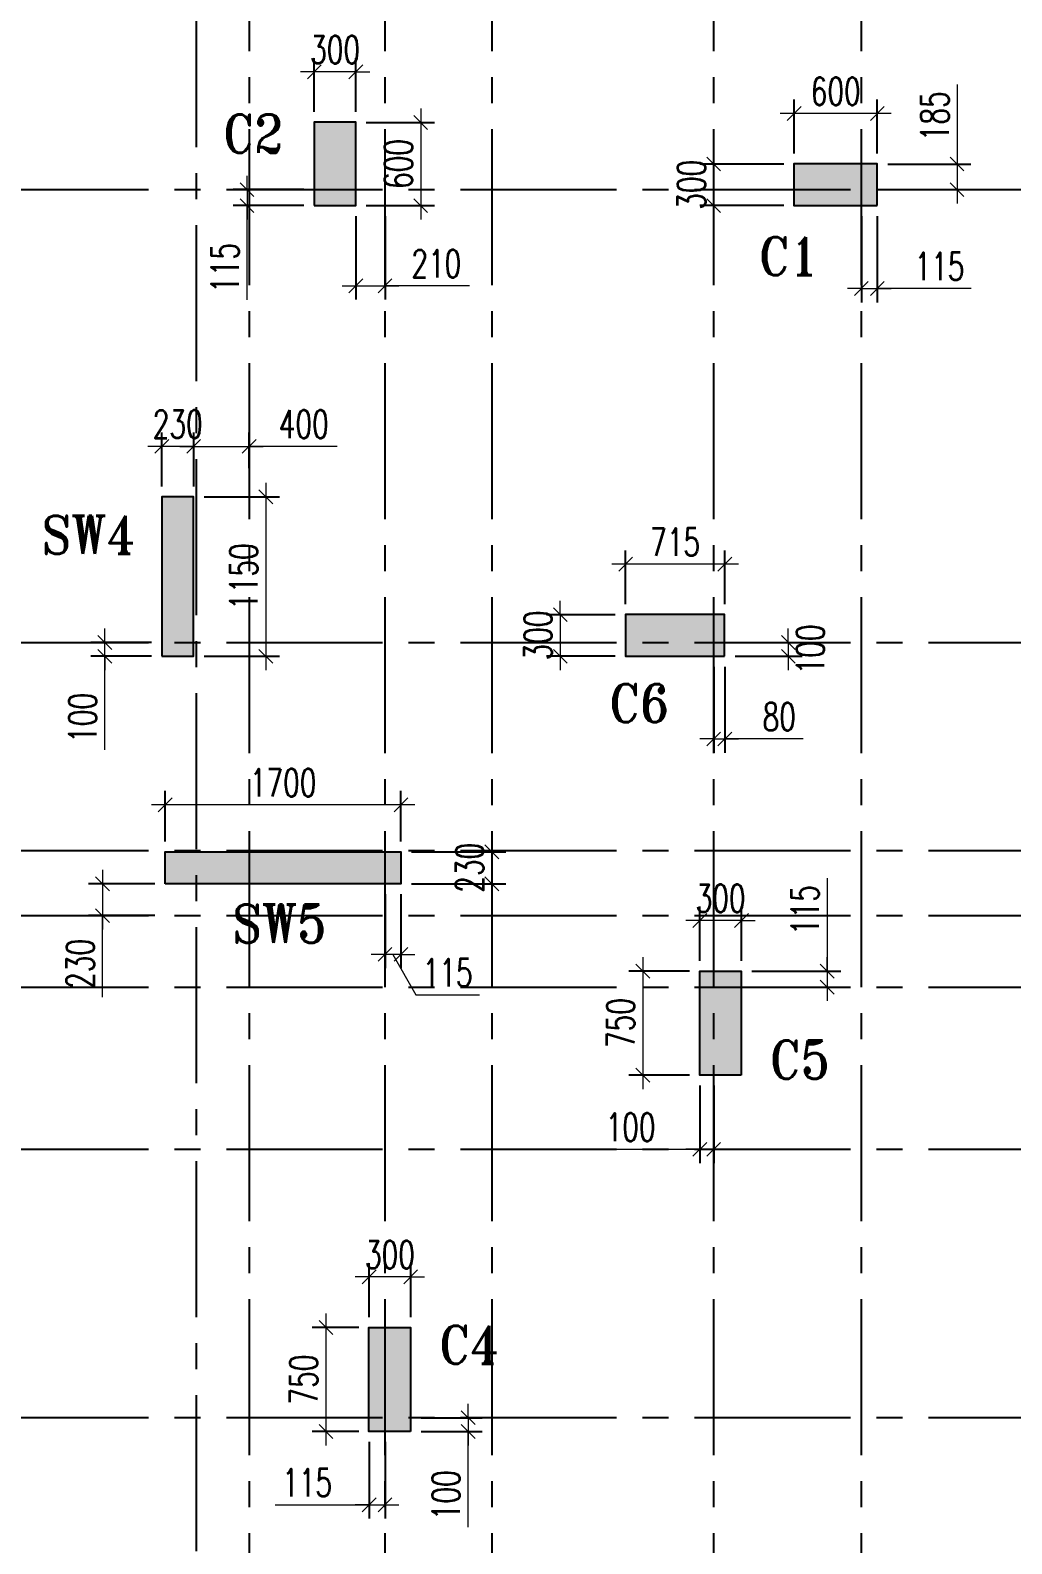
# Model space of a CAD drawing. Header units: millimetres. Extents: x 1363246 to 1691641, y -112430 to 78417.
# Drawn here: x 1424903 to 1431980, y -17873 to -6960 of the extents above; entities that cross this region are included whole.
import ezdxf

# ---------------------------------------------------------------- set-up
doc = ezdxf.new("R2010")
doc.units = ezdxf.units.MM
doc.header["$LTSCALE"] = 500
doc.header["$MEASUREMENT"] = 0
doc.header["$PDMODE"] = 34
for name, pattern in [('CONTINOUS', [0]), ('DASHDOT', [1, 0.5, -0.25, 0, -0.25]), ('Site$0$CENTER2', [1.125, 0.75, -0.125, 0.125, -0.125])]:
    doc.linetypes.add(name, pattern=pattern)
doc.layers.get('Defpoints').update_dxf_attribs({"lineweight": 0})
for name, color, linetype, lineweight in [('COL. NO.', 1, 'DASHDOT', 15), ('CUT OUT', 1, 'Continuous', 13), ('dim-M', 1, 'Continuous', 15), ('TOWER COL HATCH', 253, 'Continuous', 20)]:
    doc.layers.add(name, color=color, linetype=linetype, lineweight=lineweight)
for name, color, linetype in [('GLASS', 5, 'Continuous'), ('GRID', 7, 'Continuous'), ('TOWER AREA COLUMN.', 6, 'Continuous')]:
    doc.layers.add(name, color=color, linetype=linetype)
doc.styles.add('2MM', font='romans.shx', dxfattribs={"width": 0.7})
doc.styles.add('ROMANT', font='romant__.ttf', dxfattribs={"width": 0.9, "height": 600})
doc.dimstyles.new('RAJESH', dxfattribs={"dimtxt": 200, "dimasz": 180, "dimexe": 100, "dimexo": 250, "dimgap": 50, "dimtad": 2, "dimdec": 0, "dimzin": 1, "dimdsep": 46, "dimtxsty": '2MM', "dimblk": 'OBLIQUE', "dimcen": 0, "dimdle": 100, "dimclrd": 1, "dimclre": 1, "dimclrt": 3, "dimadec": 0, "dimazin": 0, "dimtfac": 1, "dimtdec": 0, "dimtix": 1, "dimtmove": 2, "dimatfit": 3, "dimfxl": 0, "dimtolj": 1, "dimlwd": -1, "dimarcsym": 0})

# ---------------------------------------------------------------- blocks, each defined once
blk = doc.blocks.new('EEE')
at = {"layer": 'GRID', "color": 16, "linetype": 'Site$0$CENTER2', "ltscale": 3}
for points in [[(1425576.4, 258923.2), (1426098.1, 258229.8), (1426098.1, 223711.9)], [(1426480.6, 258923.2), (1426480.6, 223711.9)], [(1427460.6, 258923.2), (1427460.6, 223711.9)], [(1428230.6, 258923.2), (1428230.6, 223711.9)], [(1429830.6, 258923.2), (1429830.6, 223711.9)], [(1430895.6, 258923.2), (1430895.6, 223711.9)], [(1363880.9, 250048.6), (1442964.5, 250048.6)], [(1363880.9, 246783.6), (1442964.5, 246783.6)], [(1363880.9, 245284), (1442964.5, 245284)], [(1363880.9, 244813.8), (1442964.5, 244813.8)], [(1363880.9, 244299), (1442964.5, 244299)], [(1363880.9, 243128.8), (1442964.5, 243128.8)], [(1363880.9, 241193.8), (1442964.5, 241193.8)]]:
    blk.add_lwpolyline(points, dxfattribs=at)
blk = doc.blocks.new('3tgra')
at = {"layer": 'TOWER COL HATCH'}
h = blk.add_hatch(color=253, dxfattribs=at)
h.dxf.hatch_style = 1
h.paths.add_polyline_path([(1380791, 89392), (1380491, 89392), (1380491, 89992), (1380791, 89992)])
h = blk.add_hatch(color=253, dxfattribs=at)
h.dxf.hatch_style = 1
h.paths.add_polyline_path([(1376731, 89392), (1376731, 89692), (1377331, 89692), (1377331, 89392)])
h = blk.add_hatch(color=253, dxfattribs=at)
h.dxf.hatch_style = 1
h.paths.add_polyline_path([(1381891, 86142), (1381661, 86142), (1381661, 87292), (1381891, 87292)])
h = blk.add_hatch(color=253, dxfattribs=at)
h.dxf.hatch_style = 1
h.paths.add_polyline_path([(1377831, 86142), (1377831, 86442), (1378546, 86442), (1378546, 86142)])
h = blk.add_hatch(color=253, dxfattribs=at)
h.dxf.hatch_style = 1
h.paths.add_polyline_path([(1381866, 84502), (1381866, 84732), (1380166, 84732), (1380166, 84502)])
h = blk.add_hatch(color=253, dxfattribs=at)
h.dxf.hatch_style = 1
h.paths.add_polyline_path([(1377711, 83122), (1378011, 83122), (1378011, 83872), (1377711, 83872)])
h = blk.add_hatch(color=253, dxfattribs=at)
h.dxf.hatch_style = 1
h.paths.add_polyline_path([(1380096, 80552), (1380396, 80552), (1380396, 81302), (1380096, 81302)])
at = {"layer": 'TOWER AREA COLUMN.', "color": 4}
for points in [[(1380791, 89392), (1380491, 89392), (1380491, 89992), (1380791, 89992)], [(1376731, 89392), (1376731, 89692), (1377331, 89692), (1377331, 89392)], [(1381891, 86142), (1381661, 86142), (1381661, 87292), (1381891, 87292)], [(1377831, 86142), (1377831, 86442), (1378546, 86442), (1378546, 86142)], [(1381866, 84502), (1381866, 84732), (1380166, 84732), (1380166, 84502)], [(1377711, 83122), (1378011, 83122), (1378011, 83872), (1377711, 83872)], [(1380096, 80552), (1380396, 80552), (1380396, 81302), (1380096, 81302)]]:
    blk.add_lwpolyline(points, close=True, dxfattribs=at)
blk = doc.blocks.new('_Oblique')
at = {"color": 0, "linetype": 'ByBlock', "lineweight": -2}
blk.add_line((-0.5, -0.5), (0.5, 0.5), dxfattribs=at)
blk = doc.blocks.new('*D626')
at = {"layer": 'Defpoints', "color": 0, "ltscale": 100, "transparency": 16777216}
for p in [(1426951, -7260), (1426951, -7624), (1427251, -7624)]:
    blk.add_point(p, dxfattribs=at)
at = {"layer": 'dim-M', "color": 1, "lineweight": -2, "ltscale": 100, "transparency": 16777216}
for p, q in [((1426951, -7549), (1426951, -7160)), ((1427251, -7549), (1427251, -7160))]:
    blk.add_line(p, q, dxfattribs=at)
at = {"layer": 'dim-M', "color": 1, "ltscale": 100, "transparency": 16777216}
for p, q in [((1426951, -7260), (1426851, -7260)), ((1427251, -7260), (1426951, -7260)), ((1427251, -7260), (1427351, -7260))]:
    blk.add_line(p, q, dxfattribs=at)
at = {"layer": 'dim-M', "color": 1, "ltscale": 100, "transparency": 16777216, "xscale": 100, "yscale": 100, "zscale": 100}
blk.add_blockref('_Oblique', (1426951, -7260), dxfattribs=at)
at = {"layer": 'dim-M', "color": 1, "ltscale": 100, "transparency": 16777216, "xscale": 100, "yscale": 100, "zscale": 100, "rotation": 180}
blk.add_blockref('_Oblique', (1427251, -7260), dxfattribs=at)
at = {"layer": 'dim-M', "color": 3, "ltscale": 100, "transparency": 16777216, "insert": (1427101, -7100), "char_height": 200, "attachment_point": 5, "style": '2MM'}
blk.add_mtext('\\A1;300', dxfattribs=at)
blk = doc.blocks.new('*D627')
at = {"layer": 'Defpoints', "color": 0, "ltscale": 100, "transparency": 16777216}
for p in [(1426951, -8109), (1426466, -8224), (1426951, -8224)]:
    blk.add_point(p, dxfattribs=at)
at = {"layer": 'dim-M', "color": 1, "ltscale": 100, "transparency": 16777216}
for p, q in [((1426466, -8109), (1426466, -8009)), ((1426466, -8109), (1426466, -8224)), ((1426466, -8109), (1426466, -8224)), ((1426466, -8224), (1426466, -8324)), ((1426466, -8903), (1426466, -8224))]:
    blk.add_line(p, q, dxfattribs=at)
at = {"layer": 'dim-M', "color": 1, "lineweight": -2, "ltscale": 100, "transparency": 16777216}
for p, q in [((1426876, -8109), (1426366, -8109)), ((1426876, -8224), (1426366, -8224))]:
    blk.add_line(p, q, dxfattribs=at)
at = {"layer": 'dim-M', "color": 1, "ltscale": 100, "transparency": 16777216, "xscale": 100, "yscale": 100, "zscale": 100}
for p, rotation in [((1426466, -8109), 270), ((1426466, -8224), 90)]:
    blk.add_blockref('_Oblique', p, dxfattribs=dict(at, rotation=rotation))
at = {"layer": 'dim-M', "color": 3, "ltscale": 100, "transparency": 16777216, "insert": (1426306, -8673), "char_height": 200, "attachment_point": 5, "rotation": 90, "style": '2MM'}
blk.add_mtext('\\A1;115', dxfattribs=at)
blk = doc.blocks.new('*D628')
at = {"layer": 'Defpoints', "color": 0, "ltscale": 100, "transparency": 16777216}
for p in [(1427251, -7624), (1427251, -8224), (1427718, -8224)]:
    blk.add_point(p, dxfattribs=at)
at = {"layer": 'dim-M', "color": 1, "ltscale": 100, "transparency": 16777216}
blk.add_line((1427718, -7524), (1427718, -8324), dxfattribs=at)
at = {"layer": 'dim-M', "color": 1, "lineweight": -2, "ltscale": 100, "transparency": 16777216}
for p, q in [((1427326, -7624), (1427818, -7624)), ((1427326, -8224), (1427818, -8224))]:
    blk.add_line(p, q, dxfattribs=at)
at = {"layer": 'dim-M', "color": 1, "ltscale": 100, "transparency": 16777216, "xscale": 100, "yscale": 100, "zscale": 100}
for p, rotation in [((1427718, -7624), 90), ((1427718, -8224), 270)]:
    blk.add_blockref('_Oblique', p, dxfattribs=dict(at, rotation=rotation))
at = {"layer": 'dim-M', "color": 3, "ltscale": 100, "transparency": 16777216, "insert": (1427558, -7924), "char_height": 200, "attachment_point": 5, "rotation": 90, "style": '2MM'}
blk.add_mtext('\\A1;600', dxfattribs=at)
blk = doc.blocks.new('*D629')
at = {"layer": 'Defpoints', "color": 0, "ltscale": 100, "transparency": 16777216}
for p in [(1427251, -8224), (1427461, -8224), (1427461, -8802)]:
    blk.add_point(p, dxfattribs=at)
at = {"layer": 'dim-M', "color": 1, "lineweight": -2, "ltscale": 100, "transparency": 16777216}
for p, q in [((1427251, -8299), (1427251, -8902)), ((1427461, -8299), (1427461, -8902))]:
    blk.add_line(p, q, dxfattribs=at)
at = {"layer": 'dim-M', "color": 1, "ltscale": 100, "transparency": 16777216}
for p, q in [((1427151, -8802), (1427561, -8802)), ((1428071, -8802), (1427461, -8802))]:
    blk.add_line(p, q, dxfattribs=at)
at = {"layer": 'dim-M', "color": 1, "ltscale": 100, "transparency": 16777216, "xscale": 100, "yscale": 100, "zscale": 100, "rotation": 180}
blk.add_blockref('_Oblique', (1427251, -8802), dxfattribs=at)
at = {"layer": 'dim-M', "color": 1, "ltscale": 100, "transparency": 16777216, "xscale": 100, "yscale": 100, "zscale": 100}
blk.add_blockref('_Oblique', (1427461, -8802), dxfattribs=at)
at = {"layer": 'dim-M', "color": 3, "ltscale": 100, "transparency": 16777216, "insert": (1427831, -8642), "char_height": 200, "attachment_point": 5, "style": '2MM'}
blk.add_mtext('\\A1;210', dxfattribs=at)
blk = doc.blocks.new('*D638')
at = {"layer": 'Defpoints', "color": 0, "ltscale": 100, "transparency": 16777216}
for p in [(1427346, -15949), (1427346, -16314), (1427646, -16314)]:
    blk.add_point(p, dxfattribs=at)
at = {"layer": 'dim-M', "color": 1, "lineweight": -2, "ltscale": 100, "transparency": 16777216}
for p, q in [((1427346, -16239), (1427346, -15849)), ((1427646, -16239), (1427646, -15849))]:
    blk.add_line(p, q, dxfattribs=at)
at = {"layer": 'dim-M', "color": 1, "ltscale": 100, "transparency": 16777216}
for p, q in [((1427346, -15949), (1427246, -15949)), ((1427646, -15949), (1427346, -15949)), ((1427646, -15949), (1427746, -15949))]:
    blk.add_line(p, q, dxfattribs=at)
at = {"layer": 'dim-M', "color": 1, "ltscale": 100, "transparency": 16777216, "xscale": 100, "yscale": 100, "zscale": 100}
blk.add_blockref('_Oblique', (1427346, -15949), dxfattribs=at)
at = {"layer": 'dim-M', "color": 1, "ltscale": 100, "transparency": 16777216, "xscale": 100, "yscale": 100, "zscale": 100, "rotation": 180}
blk.add_blockref('_Oblique', (1427646, -15949), dxfattribs=at)
at = {"layer": 'dim-M', "color": 3, "ltscale": 100, "transparency": 16777216, "insert": (1427496, -15789), "char_height": 200, "attachment_point": 5, "style": '2MM'}
blk.add_mtext('\\A1;300', dxfattribs=at)
blk = doc.blocks.new('*D639')
at = {"layer": 'Defpoints', "color": 0, "ltscale": 100, "transparency": 16777216}
for p in [(1427346, -16314), (1427035, -17064), (1427346, -17064)]:
    blk.add_point(p, dxfattribs=at)
at = {"layer": 'dim-M', "color": 1, "ltscale": 100, "transparency": 16777216}
blk.add_line((1427035, -16214), (1427035, -17164), dxfattribs=at)
at = {"layer": 'dim-M', "color": 1, "lineweight": -2, "ltscale": 100, "transparency": 16777216}
for p, q in [((1427271, -16314), (1426935, -16314)), ((1427271, -17064), (1426935, -17064))]:
    blk.add_line(p, q, dxfattribs=at)
at = {"layer": 'dim-M', "color": 1, "ltscale": 100, "transparency": 16777216, "xscale": 100, "yscale": 100, "zscale": 100}
for p, rotation in [((1427035, -16314), 90), ((1427035, -17064), 270)]:
    blk.add_blockref('_Oblique', p, dxfattribs=dict(at, rotation=rotation))
at = {"layer": 'dim-M', "color": 3, "ltscale": 100, "transparency": 16777216, "insert": (1426875, -16689), "char_height": 200, "attachment_point": 5, "rotation": 90, "style": '2MM'}
blk.add_mtext('\\A1;750', dxfattribs=at)
blk = doc.blocks.new('*D640')
at = {"layer": 'Defpoints', "color": 0, "ltscale": 100, "transparency": 16777216}
for p in [(1427646, -16964), (1427646, -17064), (1428061, -17064)]:
    blk.add_point(p, dxfattribs=at)
at = {"layer": 'dim-M', "color": 1, "ltscale": 100, "transparency": 16777216}
for p, q in [((1428061, -16964), (1428061, -16864)), ((1428061, -16964), (1428061, -17064)), ((1428061, -16964), (1428061, -17064)), ((1428061, -17064), (1428061, -17164)), ((1428061, -17753), (1428061, -17064))]:
    blk.add_line(p, q, dxfattribs=at)
at = {"layer": 'dim-M', "color": 1, "lineweight": -2, "ltscale": 100, "transparency": 16777216}
for p, q in [((1427721, -16964), (1428161, -16964)), ((1427721, -17064), (1428161, -17064))]:
    blk.add_line(p, q, dxfattribs=at)
at = {"layer": 'dim-M', "color": 1, "ltscale": 100, "transparency": 16777216, "xscale": 100, "yscale": 100, "zscale": 100}
for p, rotation in [((1428061, -16964), 270), ((1428061, -17064), 90)]:
    blk.add_blockref('_Oblique', p, dxfattribs=dict(at, rotation=rotation))
at = {"layer": 'dim-M', "color": 3, "ltscale": 100, "transparency": 16777216, "insert": (1427901, -17523), "char_height": 200, "attachment_point": 5, "rotation": 90, "style": '2MM'}
blk.add_mtext('\\A1;100', dxfattribs=at)
blk = doc.blocks.new('*D641')
at = {"layer": 'Defpoints', "color": 0, "ltscale": 100, "transparency": 16777216}
for p in [(1427346, -17064), (1427461, -17064), (1427461, -17592)]:
    blk.add_point(p, dxfattribs=at)
at = {"layer": 'dim-M', "color": 1, "lineweight": -2, "ltscale": 100, "transparency": 16777216}
for p, q in [((1427346, -17139), (1427346, -17692)), ((1427461, -17139), (1427461, -17692))]:
    blk.add_line(p, q, dxfattribs=at)
at = {"layer": 'dim-M', "color": 1, "ltscale": 100, "transparency": 16777216}
for p, q in [((1426669, -17592), (1427346, -17592)), ((1427346, -17592), (1427246, -17592)), ((1427346, -17592), (1427461, -17592)), ((1427346, -17592), (1427461, -17592)), ((1427461, -17592), (1427561, -17592))]:
    blk.add_line(p, q, dxfattribs=at)
at = {"layer": 'dim-M', "color": 1, "ltscale": 100, "transparency": 16777216, "xscale": 100, "yscale": 100, "zscale": 100}
blk.add_blockref('_Oblique', (1427346, -17592), dxfattribs=at)
at = {"layer": 'dim-M', "color": 1, "ltscale": 100, "transparency": 16777216, "xscale": 100, "yscale": 100, "zscale": 100, "rotation": 180}
blk.add_blockref('_Oblique', (1427461, -17592), dxfattribs=at)
at = {"layer": 'dim-M', "color": 3, "ltscale": 100, "transparency": 16777216, "insert": (1426899, -17432), "char_height": 200, "attachment_point": 5, "style": '2MM'}
blk.add_mtext('\\A1;115', dxfattribs=at)
blk = doc.blocks.new('*D646')
at = {"layer": 'Defpoints', "color": 0, "ltscale": 100, "transparency": 16777216}
for p in [(1429731, -13379), (1429731, -13744), (1430031, -13744)]:
    blk.add_point(p, dxfattribs=at)
at = {"layer": 'dim-M', "color": 1, "lineweight": -2, "ltscale": 100, "transparency": 16777216}
for p, q in [((1429731, -13669), (1429731, -13279)), ((1430031, -13669), (1430031, -13279))]:
    blk.add_line(p, q, dxfattribs=at)
at = {"layer": 'dim-M', "color": 1, "ltscale": 100, "transparency": 16777216}
for p, q in [((1429731, -13379), (1429631, -13379)), ((1430031, -13379), (1429731, -13379)), ((1430031, -13379), (1430131, -13379))]:
    blk.add_line(p, q, dxfattribs=at)
at = {"layer": 'dim-M', "color": 1, "ltscale": 100, "transparency": 16777216, "xscale": 100, "yscale": 100, "zscale": 100}
blk.add_blockref('_Oblique', (1429731, -13379), dxfattribs=at)
at = {"layer": 'dim-M', "color": 1, "ltscale": 100, "transparency": 16777216, "xscale": 100, "yscale": 100, "zscale": 100, "rotation": 180}
blk.add_blockref('_Oblique', (1430031, -13379), dxfattribs=at)
at = {"layer": 'dim-M', "color": 3, "ltscale": 100, "transparency": 16777216, "insert": (1429881, -13219), "char_height": 200, "attachment_point": 5, "style": '2MM'}
blk.add_mtext('\\A1;300', dxfattribs=at)
blk = doc.blocks.new('*D647')
at = {"layer": 'Defpoints', "color": 0, "ltscale": 100, "transparency": 16777216}
for p in [(1429731, -13744), (1429320, -14494), (1429731, -14494)]:
    blk.add_point(p, dxfattribs=at)
at = {"layer": 'dim-M', "color": 1, "lineweight": -2, "ltscale": 100, "transparency": 16777216}
for p, q in [((1429656, -13744), (1429220, -13744)), ((1429656, -14494), (1429220, -14494))]:
    blk.add_line(p, q, dxfattribs=at)
at = {"layer": 'dim-M', "color": 1, "ltscale": 100, "transparency": 16777216}
blk.add_line((1429320, -13644), (1429320, -14594), dxfattribs=at)
at = {"layer": 'dim-M', "color": 1, "ltscale": 100, "transparency": 16777216, "xscale": 100, "yscale": 100, "zscale": 100}
for p, rotation in [((1429320, -13744), 90), ((1429320, -14494), 270)]:
    blk.add_blockref('_Oblique', p, dxfattribs=dict(at, rotation=rotation))
at = {"layer": 'dim-M', "color": 3, "ltscale": 100, "transparency": 16777216, "insert": (1429160, -14119), "char_height": 200, "attachment_point": 5, "rotation": 90, "style": '2MM'}
blk.add_mtext('\\A1;750', dxfattribs=at)
blk = doc.blocks.new('*D648')
at = {"layer": 'Defpoints', "color": 0, "ltscale": 100, "transparency": 16777216}
for p in [(1430031, -13744), (1430031, -13859), (1430649, -13859)]:
    blk.add_point(p, dxfattribs=at)
at = {"layer": 'dim-M', "color": 1, "ltscale": 100, "transparency": 16777216}
for p, q in [((1430649, -13074), (1430649, -13744)), ((1430649, -13744), (1430649, -13644)), ((1430649, -13744), (1430649, -13859)), ((1430649, -13744), (1430649, -13859)), ((1430649, -13859), (1430649, -13959))]:
    blk.add_line(p, q, dxfattribs=at)
at = {"layer": 'dim-M', "color": 1, "lineweight": -2, "ltscale": 100, "transparency": 16777216}
for p, q in [((1430106, -13744), (1430749, -13744)), ((1430106, -13859), (1430749, -13859))]:
    blk.add_line(p, q, dxfattribs=at)
at = {"layer": 'dim-M', "color": 1, "ltscale": 100, "transparency": 16777216, "xscale": 100, "yscale": 100, "zscale": 100}
for p, rotation in [((1430649, -13744), 270), ((1430649, -13859), 90)]:
    blk.add_blockref('_Oblique', p, dxfattribs=dict(at, rotation=rotation))
at = {"layer": 'dim-M', "color": 3, "ltscale": 100, "transparency": 16777216, "insert": (1430489, -13304), "char_height": 200, "attachment_point": 5, "rotation": 90, "style": '2MM'}
blk.add_mtext('\\A1;115', dxfattribs=at)
blk = doc.blocks.new('*D649')
at = {"layer": 'Defpoints', "color": 0, "ltscale": 100, "transparency": 16777216}
for p in [(1429731, -14494), (1429831, -14494), (1429831, -15029)]:
    blk.add_point(p, dxfattribs=at)
at = {"layer": 'dim-M', "color": 1, "lineweight": -2, "ltscale": 100, "transparency": 16777216}
for p, q in [((1429731, -14569), (1429731, -15129)), ((1429831, -14569), (1429831, -15129))]:
    blk.add_line(p, q, dxfattribs=at)
at = {"layer": 'dim-M', "color": 1, "ltscale": 100, "transparency": 16777216}
for p, q in [((1429002, -15029), (1429731, -15029)), ((1429731, -15029), (1429631, -15029)), ((1429731, -15029), (1429831, -15029)), ((1429731, -15029), (1429831, -15029)), ((1429831, -15029), (1429931, -15029))]:
    blk.add_line(p, q, dxfattribs=at)
at = {"layer": 'dim-M', "color": 1, "ltscale": 100, "transparency": 16777216, "xscale": 100, "yscale": 100, "zscale": 100}
blk.add_blockref('_Oblique', (1429731, -15029), dxfattribs=at)
at = {"layer": 'dim-M', "color": 1, "ltscale": 100, "transparency": 16777216, "xscale": 100, "yscale": 100, "zscale": 100, "rotation": 180}
blk.add_blockref('_Oblique', (1429831, -15029), dxfattribs=at)
at = {"layer": 'dim-M', "color": 3, "ltscale": 100, "transparency": 16777216, "insert": (1429232, -14869), "char_height": 200, "attachment_point": 5, "style": '2MM'}
blk.add_mtext('\\A1;100', dxfattribs=at)
blk = doc.blocks.new('*D812')
at = {"layer": 'Defpoints', "color": 0, "ltscale": 100, "transparency": 16777216}
for p in [(1430411, -7560), (1430411, -7924), (1431011, -7924)]:
    blk.add_point(p, dxfattribs=at)
at = {"layer": 'dim-M', "color": 1, "lineweight": -2, "ltscale": 100, "transparency": 16777216}
for p, q in [((1430411, -7849), (1430411, -7460)), ((1431011, -7849), (1431011, -7460))]:
    blk.add_line(p, q, dxfattribs=at)
at = {"layer": 'dim-M', "color": 1, "ltscale": 100, "transparency": 16777216}
blk.add_line((1431111, -7560), (1430311, -7560), dxfattribs=at)
at = {"layer": 'dim-M', "color": 1, "ltscale": 100, "transparency": 16777216, "xscale": 100, "yscale": 100, "zscale": 100, "rotation": 180}
blk.add_blockref('_Oblique', (1430411, -7560), dxfattribs=at)
at = {"layer": 'dim-M', "color": 1, "ltscale": 100, "transparency": 16777216, "xscale": 100, "yscale": 100, "zscale": 100}
blk.add_blockref('_Oblique', (1431011, -7560), dxfattribs=at)
at = {"layer": 'dim-M', "color": 3, "ltscale": 100, "transparency": 16777216, "insert": (1430711, -7400), "char_height": 200, "attachment_point": 5, "style": '2MM'}
blk.add_mtext('\\A1;600', dxfattribs=at)
blk = doc.blocks.new('*D813')
at = {"layer": 'Defpoints', "color": 0, "ltscale": 100, "transparency": 16777216}
for p in [(1430411, -7924), (1429831, -8224), (1430411, -8224)]:
    blk.add_point(p, dxfattribs=at)
at = {"layer": 'dim-M', "color": 1, "ltscale": 100, "transparency": 16777216}
for p, q in [((1429831, -7924), (1429831, -7824)), ((1429831, -7924), (1429831, -8224)), ((1429831, -8224), (1429831, -8324))]:
    blk.add_line(p, q, dxfattribs=at)
at = {"layer": 'dim-M', "color": 1, "lineweight": -2, "ltscale": 100, "transparency": 16777216}
for p, q in [((1430336, -7924), (1429731, -7924)), ((1430336, -8224), (1429731, -8224))]:
    blk.add_line(p, q, dxfattribs=at)
at = {"layer": 'dim-M', "color": 1, "ltscale": 100, "transparency": 16777216, "xscale": 100, "yscale": 100, "zscale": 100}
for p, rotation in [((1429831, -7924), 270), ((1429831, -8224), 90)]:
    blk.add_blockref('_Oblique', p, dxfattribs=dict(at, rotation=rotation))
at = {"layer": 'dim-M', "color": 3, "ltscale": 100, "transparency": 16777216, "insert": (1429671, -8074), "char_height": 200, "attachment_point": 5, "rotation": 90, "style": '2MM'}
blk.add_mtext('\\A1;300', dxfattribs=at)
blk = doc.blocks.new('*D814')
at = {"layer": 'Defpoints', "color": 0, "ltscale": 100, "transparency": 16777216}
for p in [(1431011, -7924), (1431011, -8109), (1431586, -8109)]:
    blk.add_point(p, dxfattribs=at)
at = {"layer": 'dim-M', "color": 1, "ltscale": 100, "transparency": 16777216}
for p, q in [((1431586, -7350), (1431586, -7924)), ((1431586, -7824), (1431586, -8209))]:
    blk.add_line(p, q, dxfattribs=at)
at = {"layer": 'dim-M', "color": 1, "lineweight": -2, "ltscale": 100, "transparency": 16777216}
for p, q in [((1431086, -7924), (1431686, -7924)), ((1431086, -8109), (1431686, -8109))]:
    blk.add_line(p, q, dxfattribs=at)
at = {"layer": 'dim-M', "color": 1, "ltscale": 100, "transparency": 16777216, "xscale": 100, "yscale": 100, "zscale": 100}
for p, rotation in [((1431586, -7924), 90), ((1431586, -8109), 270)]:
    blk.add_blockref('_Oblique', p, dxfattribs=dict(at, rotation=rotation))
at = {"layer": 'dim-M', "color": 3, "ltscale": 100, "transparency": 16777216, "insert": (1431426, -7580), "char_height": 200, "attachment_point": 5, "rotation": 90, "style": '2MM'}
blk.add_mtext('\\A1;185', dxfattribs=at)
blk = doc.blocks.new('*D815')
at = {"layer": 'Defpoints', "color": 0, "ltscale": 100, "transparency": 16777216}
for p in [(1430896, -8224), (1431011, -8224), (1431011, -8822)]:
    blk.add_point(p, dxfattribs=at)
at = {"layer": 'dim-M', "color": 1, "lineweight": -2, "ltscale": 100, "transparency": 16777216}
for p, q in [((1430896, -8299), (1430896, -8922)), ((1431011, -8299), (1431011, -8922))]:
    blk.add_line(p, q, dxfattribs=at)
at = {"layer": 'dim-M', "color": 1, "ltscale": 100, "transparency": 16777216}
for p, q in [((1430896, -8822), (1430796, -8822)), ((1430896, -8822), (1431011, -8822)), ((1430896, -8822), (1431011, -8822)), ((1431011, -8822), (1431111, -8822)), ((1431689, -8822), (1431011, -8822))]:
    blk.add_line(p, q, dxfattribs=at)
at = {"layer": 'dim-M', "color": 1, "ltscale": 100, "transparency": 16777216, "xscale": 100, "yscale": 100, "zscale": 100}
blk.add_blockref('_Oblique', (1430896, -8822), dxfattribs=at)
at = {"layer": 'dim-M', "color": 1, "ltscale": 100, "transparency": 16777216, "xscale": 100, "yscale": 100, "zscale": 100, "rotation": 180}
blk.add_blockref('_Oblique', (1431011, -8822), dxfattribs=at)
at = {"layer": 'dim-M', "color": 3, "ltscale": 100, "transparency": 16777216, "insert": (1431459, -8662), "char_height": 200, "attachment_point": 5, "style": '2MM'}
blk.add_mtext('\\A1;115', dxfattribs=at)
blk = doc.blocks.new('*D832')
at = {"layer": 'Defpoints', "color": 0, "ltscale": 100, "transparency": 16777216}
for p in [(1429196, -10810), (1429196, -11174), (1429911, -11174)]:
    blk.add_point(p, dxfattribs=at)
at = {"layer": 'dim-M', "color": 1, "lineweight": -2, "ltscale": 100, "transparency": 16777216}
for p, q in [((1429196, -11099), (1429196, -10710)), ((1429911, -11099), (1429911, -10710))]:
    blk.add_line(p, q, dxfattribs=at)
at = {"layer": 'dim-M', "color": 1, "ltscale": 100, "transparency": 16777216}
blk.add_line((1430011, -10810), (1429096, -10810), dxfattribs=at)
at = {"layer": 'dim-M', "color": 1, "ltscale": 100, "transparency": 16777216, "xscale": 100, "yscale": 100, "zscale": 100, "rotation": 180}
blk.add_blockref('_Oblique', (1429196, -10810), dxfattribs=at)
at = {"layer": 'dim-M', "color": 1, "ltscale": 100, "transparency": 16777216, "xscale": 100, "yscale": 100, "zscale": 100}
blk.add_blockref('_Oblique', (1429911, -10810), dxfattribs=at)
at = {"layer": 'dim-M', "color": 3, "ltscale": 100, "transparency": 16777216, "insert": (1429553, -10650), "char_height": 200, "attachment_point": 5, "style": '2MM'}
blk.add_mtext('\\A1;715', dxfattribs=at)
blk = doc.blocks.new('*D833')
at = {"layer": 'Defpoints', "color": 0, "ltscale": 100, "transparency": 16777216}
for p in [(1429196, -11174), (1428725, -11474), (1429196, -11474)]:
    blk.add_point(p, dxfattribs=at)
at = {"layer": 'dim-M', "color": 1, "ltscale": 100, "transparency": 16777216}
for p, q in [((1428725, -11174), (1428725, -11074)), ((1428725, -11174), (1428725, -11474)), ((1428725, -11474), (1428725, -11574))]:
    blk.add_line(p, q, dxfattribs=at)
at = {"layer": 'dim-M', "color": 1, "lineweight": -2, "ltscale": 100, "transparency": 16777216}
for p, q in [((1429121, -11174), (1428625, -11174)), ((1429121, -11474), (1428625, -11474))]:
    blk.add_line(p, q, dxfattribs=at)
at = {"layer": 'dim-M', "color": 1, "ltscale": 100, "transparency": 16777216, "xscale": 100, "yscale": 100, "zscale": 100}
for p, rotation in [((1428725, -11174), 270), ((1428725, -11474), 90)]:
    blk.add_blockref('_Oblique', p, dxfattribs=dict(at, rotation=rotation))
at = {"layer": 'dim-M', "color": 3, "ltscale": 100, "transparency": 16777216, "insert": (1428565, -11324), "char_height": 200, "attachment_point": 5, "rotation": 90, "style": '2MM'}
blk.add_mtext('\\A1;300', dxfattribs=at)
blk = doc.blocks.new('*D834')
at = {"layer": 'Defpoints', "color": 0, "ltscale": 100, "transparency": 16777216}
for p in [(1429911, -11374), (1429911, -11474), (1430369, -11474)]:
    blk.add_point(p, dxfattribs=at)
at = {"layer": 'dim-M', "color": 1, "ltscale": 100, "transparency": 16777216}
for p, q in [((1430369, -11374), (1430369, -11274)), ((1430369, -11374), (1430369, -11474)), ((1430369, -11474), (1430369, -11574))]:
    blk.add_line(p, q, dxfattribs=at)
at = {"layer": 'dim-M', "color": 1, "lineweight": -2, "ltscale": 100, "transparency": 16777216}
for p, q in [((1429986, -11374), (1430469, -11374)), ((1429986, -11474), (1430469, -11474))]:
    blk.add_line(p, q, dxfattribs=at)
at = {"layer": 'dim-M', "color": 1, "ltscale": 100, "transparency": 16777216, "xscale": 100, "yscale": 100, "zscale": 100}
for p, rotation in [((1430369, -11374), 270), ((1430369, -11474), 90)]:
    blk.add_blockref('_Oblique', p, dxfattribs=dict(at, rotation=rotation))
at = {"layer": 'dim-M', "color": 3, "ltscale": 100, "transparency": 16777216, "insert": (1430529, -11424), "char_height": 200, "attachment_point": 5, "rotation": 90, "style": '2MM'}
blk.add_mtext('\\A1;100', dxfattribs=at)
blk = doc.blocks.new('*D835')
at = {"layer": 'Defpoints', "color": 0, "ltscale": 100, "transparency": 16777216}
for p in [(1429831, -11474), (1429911, -11474), (1429911, -12070)]:
    blk.add_point(p, dxfattribs=at)
at = {"layer": 'dim-M', "color": 1, "lineweight": -2, "ltscale": 100, "transparency": 16777216}
for p, q in [((1429831, -11549), (1429831, -12170)), ((1429911, -11549), (1429911, -12170))]:
    blk.add_line(p, q, dxfattribs=at)
at = {"layer": 'dim-M', "color": 1, "ltscale": 100, "transparency": 16777216}
for p, q in [((1429831, -12070), (1429731, -12070)), ((1429831, -12070), (1429911, -12070)), ((1429831, -12070), (1429911, -12070)), ((1429911, -12070), (1430011, -12070)), ((1430477, -12070), (1429911, -12070))]:
    blk.add_line(p, q, dxfattribs=at)
at = {"layer": 'dim-M', "color": 1, "ltscale": 100, "transparency": 16777216, "xscale": 100, "yscale": 100, "zscale": 100}
blk.add_blockref('_Oblique', (1429831, -12070), dxfattribs=at)
at = {"layer": 'dim-M', "color": 1, "ltscale": 100, "transparency": 16777216, "xscale": 100, "yscale": 100, "zscale": 100, "rotation": 180}
blk.add_blockref('_Oblique', (1429911, -12070), dxfattribs=at)
at = {"layer": 'dim-M', "color": 3, "ltscale": 100, "transparency": 16777216, "insert": (1430304, -11910), "char_height": 200, "attachment_point": 5, "style": '2MM'}
blk.add_mtext('\\A1;80', dxfattribs=at)
blk = doc.blocks.new('*D840')
at = {"layer": 'Defpoints', "color": 0, "ltscale": 100, "transparency": 16777216}
for p in [(1425851, -9960), (1425851, -10324), (1426081, -10324)]:
    blk.add_point(p, dxfattribs=at)
at = {"layer": 'dim-M', "color": 1, "lineweight": -2, "ltscale": 100, "transparency": 16777216}
for p, q in [((1425851, -10249), (1425851, -9860)), ((1426081, -10249), (1426081, -9860))]:
    blk.add_line(p, q, dxfattribs=at)
at = {"layer": 'dim-M', "color": 1, "ltscale": 100, "transparency": 16777216}
for p, q in [((1425851, -9960), (1425751, -9960)), ((1426081, -9960), (1425851, -9960)), ((1426081, -9960), (1426181, -9960))]:
    blk.add_line(p, q, dxfattribs=at)
at = {"layer": 'dim-M', "color": 1, "ltscale": 100, "transparency": 16777216, "xscale": 100, "yscale": 100, "zscale": 100}
blk.add_blockref('_Oblique', (1425851, -9960), dxfattribs=at)
at = {"layer": 'dim-M', "color": 1, "ltscale": 100, "transparency": 16777216, "xscale": 100, "yscale": 100, "zscale": 100, "rotation": 180}
blk.add_blockref('_Oblique', (1426081, -9960), dxfattribs=at)
at = {"layer": 'dim-M', "color": 3, "ltscale": 100, "transparency": 16777216, "insert": (1425966, -9800), "char_height": 200, "attachment_point": 5, "style": '2MM'}
blk.add_mtext('\\A1;230', dxfattribs=at)
blk = doc.blocks.new('*D841')
at = {"layer": 'Defpoints', "color": 0, "ltscale": 100, "transparency": 16777216}
for p in [(1426081, -10324), (1426081, -11474), (1426601, -11474)]:
    blk.add_point(p, dxfattribs=at)
at = {"layer": 'dim-M', "color": 1, "ltscale": 100, "transparency": 16777216}
blk.add_line((1426601, -10224), (1426601, -11574), dxfattribs=at)
at = {"layer": 'dim-M', "color": 1, "lineweight": -2, "ltscale": 100, "transparency": 16777216}
for p, q in [((1426156, -10324), (1426701, -10324)), ((1426156, -11474), (1426701, -11474))]:
    blk.add_line(p, q, dxfattribs=at)
at = {"layer": 'dim-M', "color": 1, "ltscale": 100, "transparency": 16777216, "xscale": 100, "yscale": 100, "zscale": 100}
for p, rotation in [((1426601, -10324), 90), ((1426601, -11474), 270)]:
    blk.add_blockref('_Oblique', p, dxfattribs=dict(at, rotation=rotation))
at = {"layer": 'dim-M', "color": 3, "ltscale": 100, "transparency": 16777216, "insert": (1426441, -10899), "char_height": 200, "attachment_point": 5, "rotation": 90, "style": '2MM'}
blk.add_mtext('\\A1;1150', dxfattribs=at)
blk = doc.blocks.new('*D842')
at = {"layer": 'Defpoints', "color": 0, "ltscale": 100, "transparency": 16777216}
for p in [(1425440, -11374), (1425851, -11374), (1425851, -11474)]:
    blk.add_point(p, dxfattribs=at)
at = {"layer": 'dim-M', "color": 1, "ltscale": 100, "transparency": 16777216}
for p, q in [((1425440, -11374), (1425440, -11274)), ((1425440, -11474), (1425440, -11374)), ((1425440, -11474), (1425440, -11374)), ((1425440, -11474), (1425440, -11574)), ((1425440, -12148), (1425440, -11474))]:
    blk.add_line(p, q, dxfattribs=at)
at = {"layer": 'dim-M', "color": 1, "lineweight": -2, "ltscale": 100, "transparency": 16777216}
for p, q in [((1425776, -11374), (1425340, -11374)), ((1425776, -11474), (1425340, -11474))]:
    blk.add_line(p, q, dxfattribs=at)
at = {"layer": 'dim-M', "color": 1, "ltscale": 100, "transparency": 16777216, "xscale": 100, "yscale": 100, "zscale": 100}
for p, rotation in [((1425440, -11374), 270), ((1425440, -11474), 90)]:
    blk.add_blockref('_Oblique', p, dxfattribs=dict(at, rotation=rotation))
at = {"layer": 'dim-M', "color": 3, "ltscale": 100, "transparency": 16777216, "insert": (1425280, -11918), "char_height": 200, "attachment_point": 5, "rotation": 90, "style": '2MM'}
blk.add_mtext('\\A1;100', dxfattribs=at)
blk = doc.blocks.new('*D843')
at = {"layer": 'Defpoints', "color": 0, "ltscale": 100, "transparency": 16777216}
for p in [(1426481, -9960), (1426481, -10193), (1426081, -10324)]:
    blk.add_point(p, dxfattribs=at)
at = {"layer": 'dim-M', "color": 1, "lineweight": -2, "ltscale": 100, "transparency": 16777216}
for p, q in [((1426081, -10249), (1426081, -9860)), ((1426481, -10118), (1426481, -9860))]:
    blk.add_line(p, q, dxfattribs=at)
at = {"layer": 'dim-M', "color": 1, "ltscale": 100, "transparency": 16777216}
for p, q in [((1425981, -9960), (1426581, -9960)), ((1427115, -9960), (1426481, -9960))]:
    blk.add_line(p, q, dxfattribs=at)
at = {"layer": 'dim-M', "color": 1, "ltscale": 100, "transparency": 16777216, "xscale": 100, "yscale": 100, "zscale": 100, "rotation": 180}
blk.add_blockref('_Oblique', (1426081, -9960), dxfattribs=at)
at = {"layer": 'dim-M', "color": 1, "ltscale": 100, "transparency": 16777216, "xscale": 100, "yscale": 100, "zscale": 100}
blk.add_blockref('_Oblique', (1426481, -9960), dxfattribs=at)
at = {"layer": 'dim-M', "color": 3, "ltscale": 100, "transparency": 16777216, "insert": (1426875, -9800), "char_height": 200, "attachment_point": 5, "style": '2MM'}
blk.add_mtext('\\A1;400', dxfattribs=at)
blk = doc.blocks.new('*D848')
at = {"layer": 'Defpoints', "color": 0, "ltscale": 100, "transparency": 16777216}
for p in [(1427576, -12884), (1427576, -13114), (1428231, -13114)]:
    blk.add_point(p, dxfattribs=at)
at = {"layer": 'dim-M', "color": 1, "ltscale": 100, "transparency": 16777216}
blk.add_line((1428231, -12784), (1428231, -13214), dxfattribs=at)
at = {"layer": 'dim-M', "color": 1, "lineweight": -2, "ltscale": 100, "transparency": 16777216}
for p, q in [((1427651, -12884), (1428331, -12884)), ((1427651, -13114), (1428331, -13114))]:
    blk.add_line(p, q, dxfattribs=at)
at = {"layer": 'dim-M', "color": 1, "ltscale": 100, "transparency": 16777216, "xscale": 100, "yscale": 100, "zscale": 100}
for p, rotation in [((1428231, -12884), 90), ((1428231, -13114), 270)]:
    blk.add_blockref('_Oblique', p, dxfattribs=dict(at, rotation=rotation))
at = {"layer": 'dim-M', "color": 3, "ltscale": 100, "transparency": 16777216, "insert": (1428071, -12999), "char_height": 200, "attachment_point": 5, "rotation": 90, "style": '2MM'}
blk.add_mtext('\\A1;230', dxfattribs=at)
blk = doc.blocks.new('*D849')
at = {"layer": 'Defpoints', "color": 0, "ltscale": 100, "transparency": 16777216}
for p in [(1425876, -12545), (1425876, -12884), (1427576, -12884)]:
    blk.add_point(p, dxfattribs=at)
at = {"layer": 'dim-M', "color": 1, "ltscale": 100, "transparency": 16777216}
blk.add_line((1427676, -12545), (1425776, -12545), dxfattribs=at)
at = {"layer": 'dim-M', "color": 1, "lineweight": -2, "ltscale": 100, "transparency": 16777216}
for p, q in [((1425876, -12809), (1425876, -12445)), ((1427576, -12809), (1427576, -12445))]:
    blk.add_line(p, q, dxfattribs=at)
at = {"layer": 'dim-M', "color": 1, "ltscale": 100, "transparency": 16777216, "xscale": 100, "yscale": 100, "zscale": 100, "rotation": 180}
blk.add_blockref('_Oblique', (1425876, -12545), dxfattribs=at)
at = {"layer": 'dim-M', "color": 1, "ltscale": 100, "transparency": 16777216, "xscale": 100, "yscale": 100, "zscale": 100}
blk.add_blockref('_Oblique', (1427576, -12545), dxfattribs=at)
at = {"layer": 'dim-M', "color": 3, "ltscale": 100, "transparency": 16777216, "insert": (1426726, -12385), "char_height": 200, "attachment_point": 5, "style": '2MM'}
blk.add_mtext('\\A1;1700', dxfattribs=at)
blk = doc.blocks.new('*D850')
at = {"layer": 'Defpoints', "color": 0, "ltscale": 100, "transparency": 16777216}
for p in [(1427461, -13114), (1427576, -13114), (1427461, -13623)]:
    blk.add_point(p, dxfattribs=at)
at = {"layer": 'dim-M', "color": 1, "lineweight": -2, "ltscale": 100, "transparency": 16777216}
for p, q in [((1427461, -13189), (1427461, -13723)), ((1427576, -13189), (1427576, -13723))]:
    blk.add_line(p, q, dxfattribs=at)
at = {"layer": 'dim-M', "color": 1, "ltscale": 100, "transparency": 16777216}
for p, q in [((1427461, -13623), (1427361, -13623)), ((1427576, -13623), (1427461, -13623)), ((1427576, -13623), (1427461, -13623)), ((1427518, -13623), (1427682, -13915)), ((1427576, -13623), (1427676, -13623)), ((1427682, -13915), (1428142, -13915))]:
    blk.add_line(p, q, dxfattribs=at)
at = {"layer": 'dim-M', "color": 1, "ltscale": 100, "transparency": 16777216, "xscale": 100, "yscale": 100, "zscale": 100}
blk.add_blockref('_Oblique', (1427461, -13623), dxfattribs=at)
at = {"layer": 'dim-M', "color": 1, "ltscale": 100, "transparency": 16777216, "xscale": 100, "yscale": 100, "zscale": 100, "rotation": 180}
blk.add_blockref('_Oblique', (1427576, -13623), dxfattribs=at)
at = {"layer": 'dim-M', "color": 3, "ltscale": 100, "transparency": 16777216, "insert": (1427912, -13755), "char_height": 200, "attachment_point": 5, "style": '2MM'}
blk.add_mtext('\\A1;115', dxfattribs=at)
blk = doc.blocks.new('*D851')
at = {"layer": 'Defpoints', "color": 0, "ltscale": 100, "transparency": 16777216}
for p in [(1425876, -13114), (1425423, -13344), (1425876, -13344)]:
    blk.add_point(p, dxfattribs=at)
at = {"layer": 'dim-M', "color": 1, "ltscale": 100, "transparency": 16777216}
for p, q in [((1425423, -13014), (1425423, -13444)), ((1425423, -13932), (1425423, -13344))]:
    blk.add_line(p, q, dxfattribs=at)
at = {"layer": 'dim-M', "color": 1, "lineweight": -2, "ltscale": 100, "transparency": 16777216}
for p, q in [((1425801, -13114), (1425323, -13114)), ((1425801, -13344), (1425323, -13344))]:
    blk.add_line(p, q, dxfattribs=at)
at = {"layer": 'dim-M', "color": 1, "ltscale": 100, "transparency": 16777216, "xscale": 100, "yscale": 100, "zscale": 100}
for p, rotation in [((1425423, -13114), 90), ((1425423, -13344), 270)]:
    blk.add_blockref('_Oblique', p, dxfattribs=dict(at, rotation=rotation))
at = {"layer": 'dim-M', "color": 3, "ltscale": 100, "transparency": 16777216, "insert": (1425263, -13692), "char_height": 200, "attachment_point": 5, "rotation": 90, "style": '2MM'}
blk.add_mtext('\\A1;230', dxfattribs=at)

msp = doc.modelspace()

# ---------------------------------------------------------------- block references
at = {"layer": 'CUT OUT', "color": 4, "xscale": -1}
msp.add_blockref('3tgra', (2807741.3, -97615.5), dxfattribs=at)
at = {"layer": 'GLASS', "color": 4}
msp.add_blockref('EEE', (0, -258157.5), dxfattribs=at)

# ---------------------------------------------------------------- texts
at = {"layer": 'COL. NO.', "color": 4, "linetype": 'CONTINOUS', "style": 'ROMANT', "width": 0.9}
for s, p in [('C2', (1426293, -7842.4, 0)), ('C1', (1430156.8, -8726.6, 0)), ('C6', (1429077.4, -11949.2, 0)), ('C5', (1430235.1, -14519.8, 0)), ('C4', (1427850.5, -16575.6, 0))]:
    msp.add_text(s, height=275, dxfattribs=at).set_placement(p)
at = {"layer": 'COL. NO.', "color": 7, "linetype": 'CONTINOUS', "style": 'ROMANT', "width": 0.9}
for s, p in [('SW4', (1424985.5, -10735.7, 0)), ('SW5', (1426360.6, -13538.8, 0))]:
    msp.add_text(s, height=275, dxfattribs=at).set_placement(p)

# ---------------------------------------------------------------- dimensions: what is measured, and where the dimension line sits
at = {"layer": 'dim-M', "ltscale": 100}
for base, p1, p2, angle, picture, middle in [((1426950.6, -7259.5), (1427250.6, -7623.9), (1426950.6, -7623.9), 180, '*D626', (1427100.6, -7099.5)), ((1430410.6, -7559.5), (1431010.6, -7923.9), (1430410.6, -7923.9), 180, '*D812', (1430710.6, -7399.5)), ((1429830.6, -8223.9), (1430410.6, -7923.9), (1430410.6, -8223.9), 90, '*D813', (1429670.6, -8073.9)), ((1425850.6, -9959.5), (1426080.6, -10323.9), (1425850.6, -10323.9), 180, '*D840', (1425965.6, -9799.5)), ((1429195.6, -10809.5), (1429910.6, -11173.9), (1429195.6, -11173.9), 180, '*D832', (1429553.1, -10649.5)), ((1428724.9, -11473.9), (1429195.6, -11173.9), (1429195.6, -11473.9), 90, '*D833', (1428564.9, -11323.9)), ((1430368.5, -11473.9), (1429910.6, -11373.9), (1429910.6, -11473.9), 90, '*D834', (1430528.5, -11423.9)), ((1425875.6, -12544.9), (1427575.6, -12883.9), (1425875.6, -12883.9), 180, '*D849', (1426725.6, -12384.9)), ((1429730.6, -13379.2), (1430030.6, -13743.6), (1429730.6, -13743.6), 180, '*D646', (1429880.6, -13219.2)), ((1427345.6, -15949.4), (1427645.6, -16313.8), (1427345.6, -16313.8), 180, '*D638', (1427495.6, -15789.4)), ((1427034.9, -17063.8), (1427345.6, -16313.8), (1427345.6, -17063.8), 90, '*D639', (1426874.9, -16688.8))]:
    dim = msp.add_linear_dim(base=base, p1=p1, p2=p2, angle=angle, dimstyle='RAJESH', override={"dimasz": 100, "dimexo": 75, "dimgap": 60, "dimtmove": 1}, dxfattribs=at)
    dim.commit()
    dim.dimension.update_dxf_attribs({"geometry": picture, "text_midpoint": middle})
for base, p1, p2, angle, picture, middle in [((1431586.2, -8108.9), (1431010.6, -7923.9), (1431010.6, -8108.9), 90, '*D814', (1431430.6, -7579.9)), ((1427717.7, -8223.9), (1427250.6, -7623.9), (1427250.6, -8223.9), 90, '*D628', (1427717.7, -7923.9)), ((1426465.6, -8223.9), (1426950.6, -8108.9), (1426950.6, -8223.9), 90, '*D627', (1426465.6, -8672.7)), ((1427460.6, -8802), (1427250.6, -8223.9), (1427460.6, -8223.9), 180, '*D629', (1427831, -8886.2)), ((1431010.6, -8821.7), (1430895.6, -8223.9), (1431010.6, -8223.9), 180, '*D815', (1431459, -8868.9)), ((1426480.6, -9959.5), (1426080.6, -10323.9), (1426480.6, -10192.7), 180, '*D843', (1426875.3, -9998.7)), ((1426601.4, -11473.9), (1426080.6, -10323.9), (1426080.6, -11473.9), 90, '*D841', (1426601.4, -10898.9)), ((1425440.2, -11373.9), (1425850.6, -11473.9), (1425850.6, -11373.9), 90, '*D842', (1425280.2, -11918)), ((1429910.6, -12070), (1429830.6, -11473.9), (1429910.6, -11473.9), 180, '*D835', (1430303.5, -12209.9)), ((1428230.6, -13113.9), (1427575.6, -12883.9), (1427575.6, -13113.9), 90, '*D848', (1428230.6, -12998.9)), ((1425422.8, -13343.8), (1425875.6, -13113.9), (1425875.6, -13343.8), 90, '*D851', (1425262.8, -13692)), ((1430648.7, -13858.6), (1430030.6, -13743.6), (1430030.6, -13858.6), 90, '*D648', (1430533.1, -13304)), ((1427460.6, -13623.1), (1427575.6, -13113.9), (1427460.6, -13113.9), 180, '*D850', (1427742.3, -13915.3)), ((1429319.9, -14493.6), (1429730.6, -13743.6), (1429730.6, -14493.6), 90, '*D647', (1429319.9, -14118.6)), ((1429830.6, -15028.8), (1429730.6, -14493.6), (1429830.6, -14493.6), 180, '*D649', (1429232, -14927.2)), ((1428061.2, -17063.8), (1427645.6, -16963.8), (1427645.6, -17063.8), 90, '*D640', (1428221.2, -17523.3)), ((1427460.6, -17592.1), (1427345.6, -17063.8), (1427460.6, -17063.8), 180, '*D641', (1426899.1, -17765.4))]:
    dim = msp.add_linear_dim(base=base, p1=p1, p2=p2, angle=angle, dimstyle='RAJESH', override={"dimasz": 100, "dimexo": 75, "dimgap": 60, "dimtmove": 1}, dxfattribs=at)
    dim.commit()
    dim.dimension.update_dxf_attribs({"geometry": picture, "text_midpoint": middle, "dimtype": 160})

doc.saveas('drawing.dxf')
